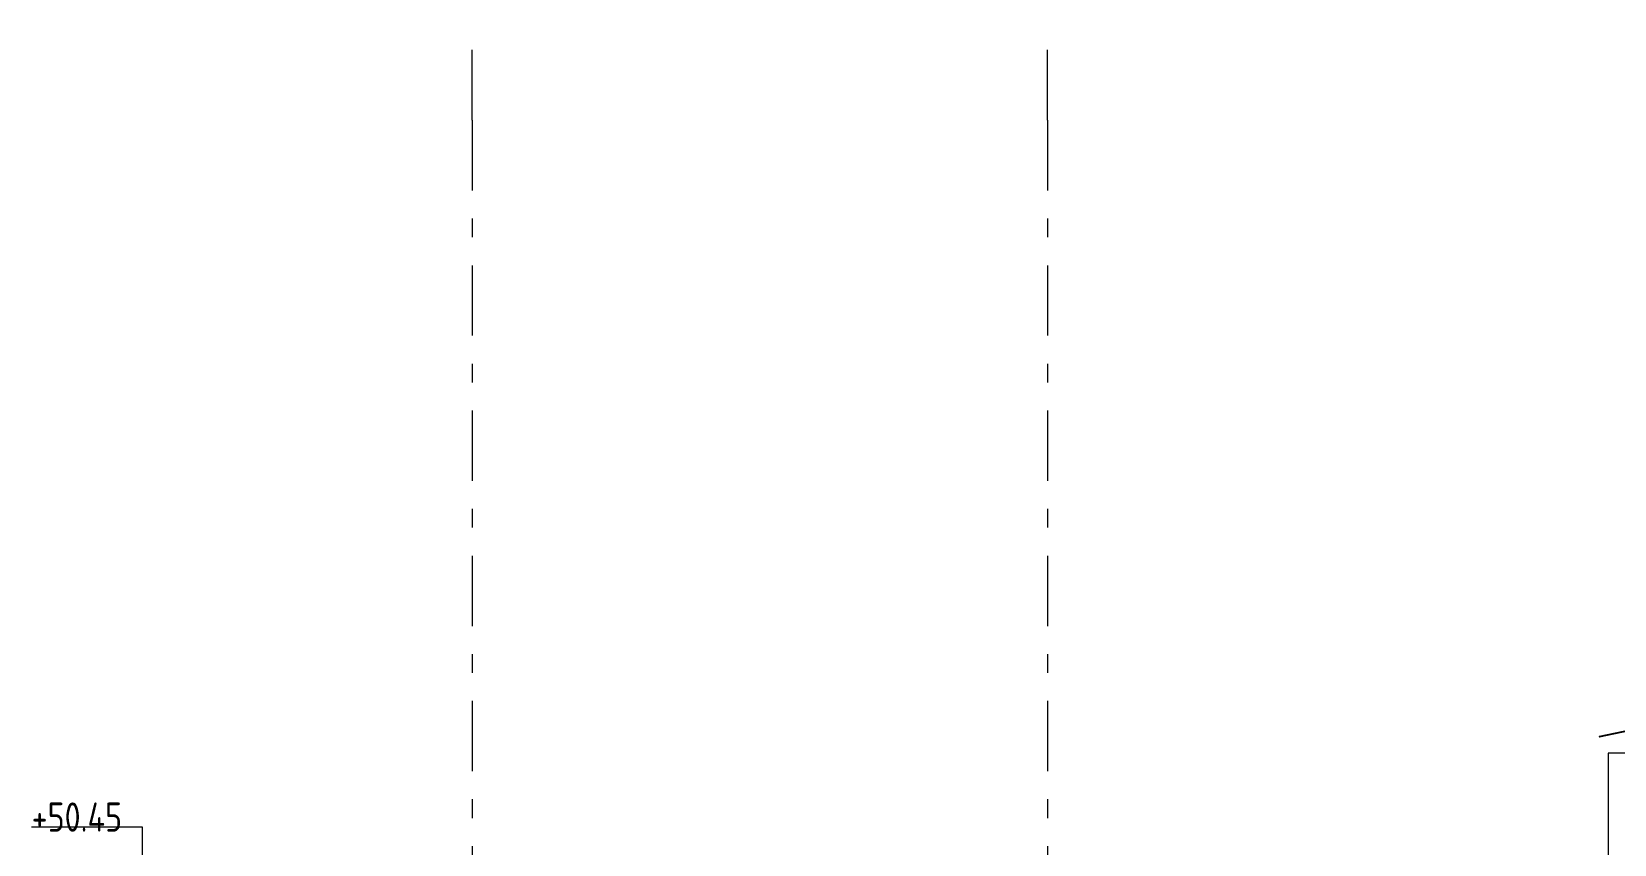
# Model space of a CAD drawing. Header units: millimetres. Extents: x 18162 to 7085488, y 72188 to 247925.
# Drawn here: x 4239140 to 4257013, y 155571 to 164753 of the extents above; entities that cross this region are included whole.
import ezdxf
from ezdxf.enums import TextEntityAlignment as Align

# ---------------------------------------------------------------- set-up
doc = ezdxf.new("R2010")
doc.units = ezdxf.units.MM
doc.header["$MEASUREMENT"] = 0
doc.linetypes.add('Double Dashed', pattern=[1093.611073, 529.166651, -211.666656, 141.111112, -211.666656])
for name, color, linetype in [('Shell - Roof', 7, 'Continuous'), ('Structural - Bearing', 7, 'Continuous'), ('Structural - Grid', 7, 'Continuous')]:
    doc.layers.add(name, color=color, linetype=linetype)
doc.styles.add('GENERATED_STYLE_3', font='', dxfattribs={"width": 0.8})
doc.styles.get('GENERATED_STYLE_3').set_extended_font_data('ISOCPEUR MON')

# ---------------------------------------------------------------- blocks, each defined once
blk = doc.blocks.new('Standard grid marker[362]_3', base_point=(4244113, 164753))
at = {"layer": 'Structural - Grid', "color": 13, "linetype": 'Double Dashed', "lineweight": 13, "ltscale": 1.5}
for q in [(4244113, 164753), (4244113, 97753)]:
    blk.add_line((4244113, 163753), q, dxfattribs=at)
at = {"layer": 'Structural - Grid', "color": 13, "lineweight": 13, "style": 'GENERATED_STYLE_3'}
blk.add_attdef('AC_MarkerText_1', text='', height=375, rotation=360, dxfattribs=at).set_placement((4244113, 96490), align=Align.TOP_CENTER)
blk = doc.blocks.new('Standard grid marker[363]_3', base_point=(4250613, 164753))
at = {"layer": 'Structural - Grid', "color": 13, "linetype": 'Double Dashed', "lineweight": 13, "ltscale": 1.5}
for q in [(4250613, 164753), (4250613, 97753)]:
    blk.add_line((4250613, 163753), q, dxfattribs=at)
at = {"layer": 'Structural - Grid', "color": 13, "lineweight": 13, "style": 'GENERATED_STYLE_3'}
blk.add_attdef('AC_MarkerText_1', text='', height=375, rotation=360, dxfattribs=at).set_placement((4250613, 96490), align=Align.TOP_CENTER)

msp = doc.modelspace()

# ---------------------------------------------------------------- linework, layer by layer
at = {"color": 13, "linetype": 'Continuous', "lineweight": 13}
for p, q in [((4240392.3, 155765.2), (4239139.8, 155765.2)), ((4240392.3, 155202.7), (4240392.3, 155765.2))]:
    msp.add_line(p, q, dxfattribs=at)
at = {"layer": 'Shell - Roof', "color": 7, "linetype": 'Continuous', "lineweight": 9}
for p, q in [((4256843.1, 156791.6), (4257413.1, 156912.8)), ((4256843.1, 156791.6), (4256845.2, 156781.9)), ((4257413.1, 156902.6), (4256845.2, 156781.9))]:
    msp.add_line(p, q, dxfattribs=at)
at = {"layer": 'Structural - Bearing', "color": 7, "linetype": 'Continuous', "lineweight": 9}
for p, q in [((4257883.1, 156602.7), (4256943.1, 156602.7)), ((4256943.1, 156602.7), (4256943.1, 155202.7))]:
    msp.add_line(p, q, dxfattribs=at)

# ---------------------------------------------------------------- block references
at = {"layer": 'Structural - Grid', "color": 13, "linetype": 'Continuous', "lineweight": 13}
for name, p in [('Standard grid marker[362]_3', (4244113.1, 164752.7)), ('Standard grid marker[363]_3', (4250613.1, 164752.7))]:
    msp.add_blockref(name, p, dxfattribs=at)

# ---------------------------------------------------------------- texts
at = {"color": 13, "lineweight": 13, "insert": (4239139.8, 155714.4), "char_height": 330, "attachment_point": 7, "style": 'GENERATED_STYLE_3'}
msp.add_mtext('\\A1;{\\pql;\\fISOCPEUR MON|b0|i0|c0|p0;\\W0.800000;+50.45}', dxfattribs=at)

doc.saveas('drawing.dxf')
